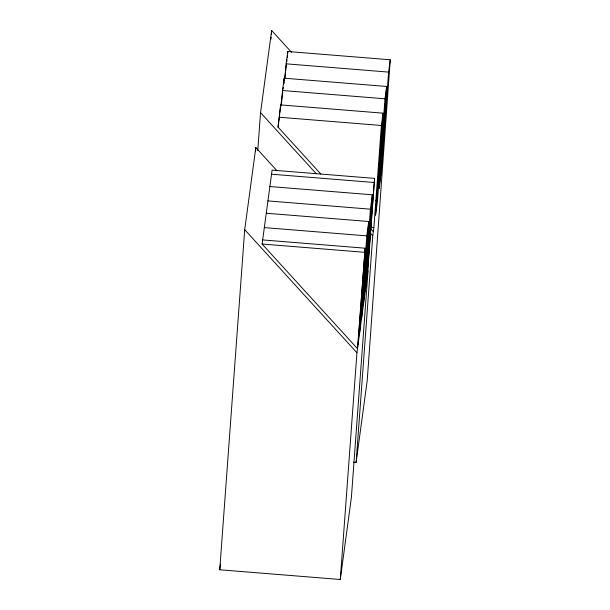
<?xml version="1.0" encoding="UTF-8"?>
<svg xmlns="http://www.w3.org/2000/svg" width="610" height="610" viewBox="0 0 610 610"><rect width="100%" height="100%" fill="white"/><g stroke="black" fill="none" stroke-linecap="round" stroke-linejoin="round"><path stroke-width="0.91" d="M340.288 579.5L356.934 352.763L368.051 270.634L351.398 497.363L340.288 579.5L219.737 569.778L244.709 229.68L255.819 147.544L276.986 170.754M255.544 151.341L255.819 147.544M257.755 150.632L260.546 112.636L271.656 30.5L291.534 52.307M271.031 39.048L271.168 37.149M271.374 34.297L271.656 30.5M278.145 127.612L280.569 104.897L383.042 113.163L375.546 215.193L377.491 200.82L384.986 98.789L386.656 86.468L284.184 78.202L282.514 90.524L281.408 105.637M280.295 108.671L279.921 112.324M280.432 106.788L280.569 104.897M284.184 78.202L283.764 83.867L284.008 82.075M285.091 77.996L286.128 63.829L287.798 51.507L390.263 59.772L367.235 380.32L356.118 462.456L353.274 462.228M287.798 51.507L287.379 57.18L287.6 55.533M262.658 239.928L365.123 248.194L357.49 348.661L262.102 244.03L272.098 170.114L374.57 178.379L367.494 274.736M358.047 344.551L365.123 248.194M359.717 332.229L366.793 235.872L368.737 221.499L266.265 213.233M361.661 317.856L368.737 221.499M363.324 305.541L370.4 209.177L372.344 194.803L269.879 186.538M365.268 291.168L372.344 194.803M366.938 278.846L374.57 178.379M356.118 462.456L372.771 235.727L373.884 227.507L381.38 125.477L383.042 113.163M386.656 86.468L379.161 188.498L381.105 174.125L388.6 72.094L390.263 59.772M279.083 118.485L277.931 126.994L320.829 174.041M279.441 115.847L279.677 114.085M280.646 106.971L282.697 91.79M283.055 89.151L283.292 87.39M284.252 80.276L286.425 64.218M286.784 61.58L287.02 59.818M219.737 569.778L220.5 564.113M286.128 63.829L388.6 72.094M282.514 90.524L384.986 98.789M278.907 117.219L381.38 125.477M271.541 174.216L374.014 182.481M375.6 200.66L377.491 200.82M267.935 200.911L370.4 209.177M371.04 227.278L373.884 227.507M264.321 227.606L366.793 235.872M262.102 244.03L364.566 252.296M370.766 228.811L373.328 231.617M260.546 112.636L316.338 173.827M370.209 232.913L372.771 235.727M244.709 229.68L356.934 352.763"/></g></svg>
